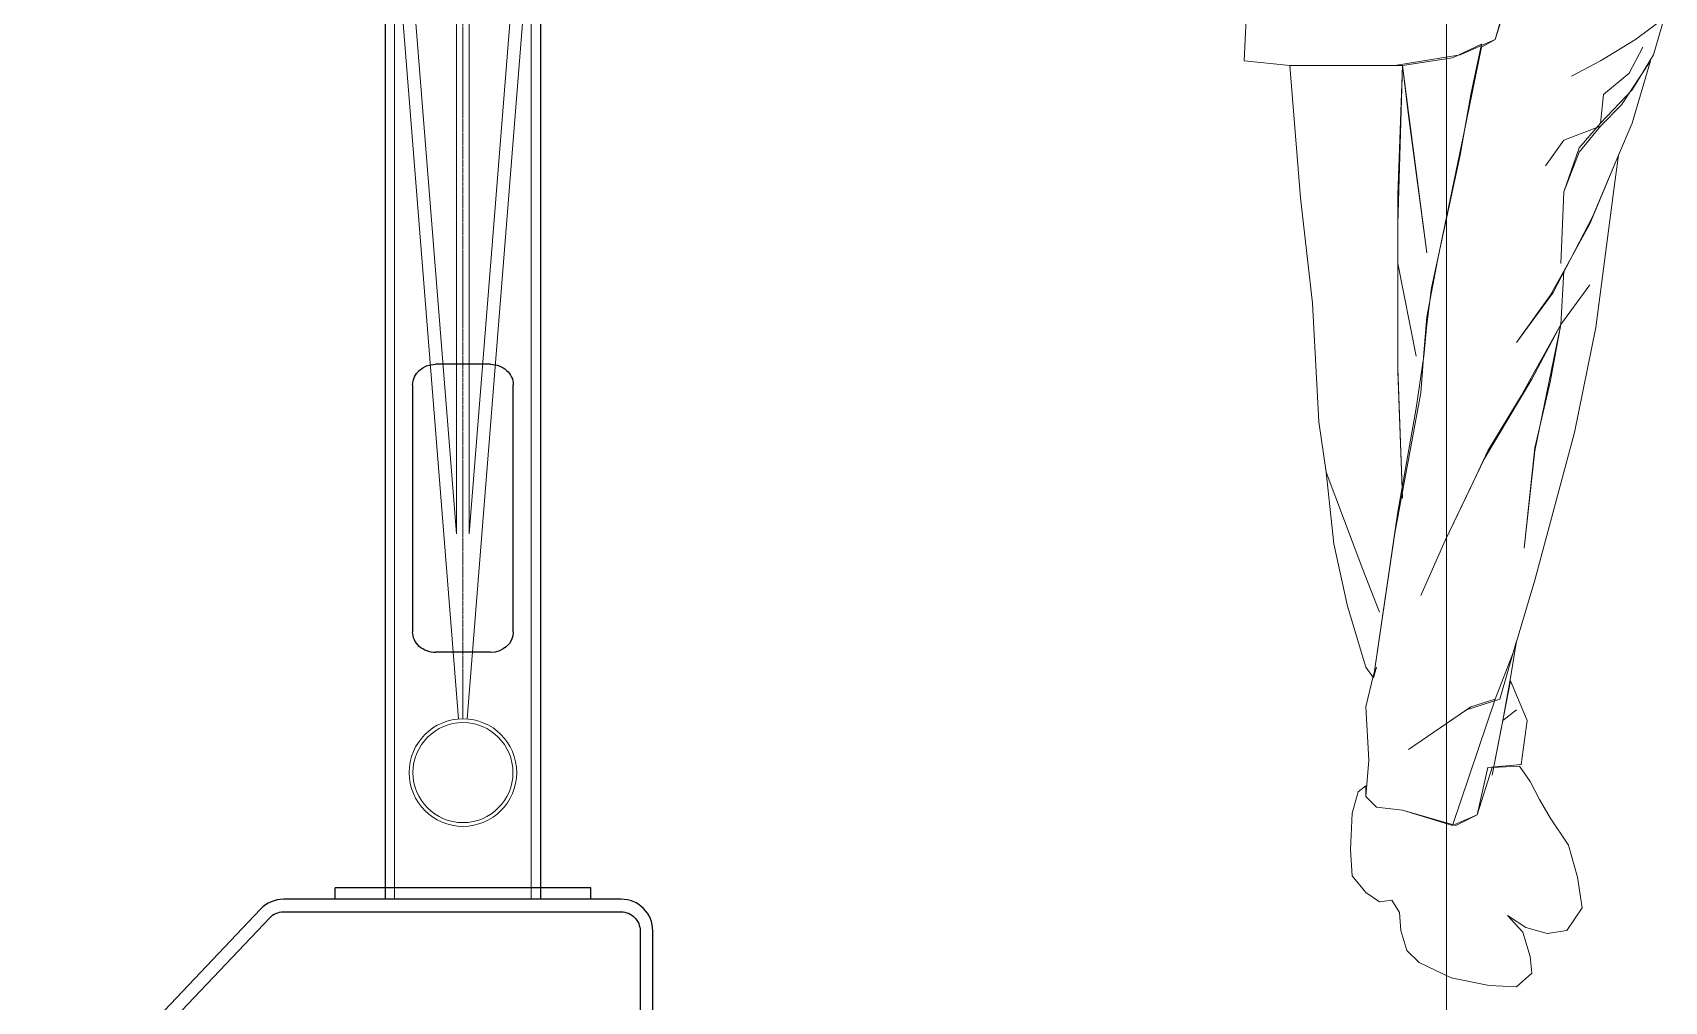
# Model space of a CAD drawing. Extents: x -2611510 to 1021013, y -44073 to 90887.
# Drawn here: x 735441 to 736730, y 41479 to 42244 of the extents above; entities that cross this region are included whole.
import ezdxf

# ---------------------------------------------------------------- set-up
doc = ezdxf.new("R2010")
doc.units = 0
doc.linetypes.add('ACAD_ISO08W100', pattern=[36, 24, -3, 6, -3])
doc.linetypes.add('CONTINOUS', pattern=[0])
doc.layers.get('Defpoints').update_dxf_attribs({"color": 8})
for name, color, linetype in [('.灯具', 3, 'Continuous'), ('H路灯', 7, 'Continuous'), ('PP-COM', 7, 'Continuous')]:
    doc.layers.add(name, color=color, linetype=linetype)
for name, color, linetype, lineweight in [('PEOPLE', 1, 'Continuous', 0), ('文字', 7, 'Continuous', 15), ('标注', 3, 'Continuous', 18), ('钢板粗线', 1, 'Continuous', 25)]:
    doc.layers.add(name, color=color, linetype=linetype, lineweight=lineweight)
doc.layers.add('辅助线', color=7, linetype='Continuous', lineweight=15, plot=False)
doc.styles.get("Standard").update_dxf_attribs({"font": '', "width": 0.7})
doc.styles.get('Standard').set_extended_font_data('仿宋_GB2312')

# ---------------------------------------------------------------- blocks, each defined once
blk = doc.blocks.new('6')
at = {"layer": 'PEOPLE', "color": 155, "linetype": 'Continuous'}
for p, q in [((5291.9643, -3075.9938, -3.1795), (5291.996, -3075.8829, -3.1795)), ((5291.5339, -3075.9199, -3.1795), (5291.5286, -3076.0308, -3.1795)), ((5291.9775, -3075.9516, -3.1795), (5291.9643, -3075.9938, -3.1795)), ((5292.2574, -3075.9568, -3.1795), (5292.2072, -3075.9938, -3.1795)), ((5292.2072, -3075.9938, -3.1795), (5292.2574, -3075.9568, -3.1795)), ((5292.2389, -3076.0202, -3.1795), (5292.2574, -3075.9568, -3.1795)), ((5291.9405, -3076.0017, -3.1795), (5291.8903, -3076.0255, -3.1795)), ((5291.9036, -3076.0202, -3.1795), (5291.9643, -3075.9938, -3.1795)), ((5291.922, -3076.0889, -3.1795), (5291.9405, -3076.0017, -3.1795)), ((5291.9643, -3075.9938, -3.1795), (5291.9405, -3076.007, -3.1795)), ((5292.2072, -3075.9938, -3.1795), (5292.1465, -3076.0308, -3.1795)), ((5292.1465, -3076.0308, -3.1795), (5292.2072, -3075.9938, -3.1795)), ((5291.5286, -3076.0308, -3.1795), (5291.6078, -3076.0387, -3.1795)), ((5291.79, -3076.0387, -3.1795), (5291.9036, -3076.0202, -3.1795)), ((5291.8903, -3076.0255, -3.1795), (5291.8032, -3076.0387, -3.1795)), ((5291.9405, -3076.007, -3.1795), (5291.9088, -3076.1628, -3.1795)), ((5292.1465, -3076.0308, -3.1795), (5292.0963, -3076.0572, -3.1795)), ((5292.0963, -3076.0572, -3.1795), (5292.1465, -3076.0308, -3.1795)), ((5292.2336, -3076.0308, -3.1795), (5292.1834, -3076.1073, -3.1795)), ((5292.1967, -3076.0519, -3.1795), (5292.2204, -3076.007, -3.1795)), ((5292.2204, -3076.007, -3.1795), (5292.1967, -3076.0519, -3.1795)), ((5292.2019, -3076.0809, -3.1795), (5292.2389, -3076.0202, -3.1795)), ((5292.2019, -3076.139, -3.1795), (5292.2336, -3076.0308, -3.1795)), ((5291.6078, -3076.0387, -3.1795), (5291.79, -3076.0387, -3.1795)), ((5291.8032, -3076.0387, -3.1795), (5291.6078, -3076.0387, -3.1795)), ((5291.6078, -3076.0387, -3.1795), (5291.6263, -3076.2684, -3.1795)), ((5291.8032, -3076.0387, -3.1795), (5291.7953, -3076.3133, -3.1795)), ((5291.7953, -3076.2631, -3.1795), (5291.8032, -3076.0387, -3.1795)), ((5291.8032, -3076.0387, -3.1795), (5291.8138, -3076.1206, -3.1795)), ((5291.8138, -3076.1258, -3.1795), (5291.8032, -3076.0387, -3.1795)), ((5292.1518, -3076.0889, -3.1795), (5292.1967, -3076.0519, -3.1795)), ((5292.1967, -3076.0519, -3.1795), (5292.1518, -3076.0889, -3.1795)), ((5291.9036, -3076.1945, -3.1795), (5291.922, -3076.0889, -3.1795)), ((5292.1465, -3076.139, -3.1795), (5292.2019, -3076.0809, -3.1795)), ((5292.1465, -3076.139, -3.1795), (5292.1518, -3076.0889, -3.1795)), ((5292.1518, -3076.0889, -3.1795), (5292.1465, -3076.139, -3.1795)), ((5292.1834, -3076.1073, -3.1795), (5292.1465, -3076.1443, -3.1795)), ((5291.8138, -3076.1206, -3.1795), (5291.8455, -3076.3635, -3.1795)), ((5291.8455, -3076.3635, -3.1795), (5291.8138, -3076.1258, -3.1795)), ((5292.1465, -3076.1443, -3.1795), (5292.0831, -3076.1681, -3.1795)), ((5292.0831, -3076.1681, -3.1795), (5292.1465, -3076.1443, -3.1795)), ((5292.1095, -3076.1813, -3.1795), (5292.1465, -3076.139, -3.1795)), ((5292.1465, -3076.1443, -3.1795), (5292.1095, -3076.1892, -3.1795)), ((5292.1782, -3076.1945, -3.1795), (5292.2019, -3076.139, -3.1795)), ((5291.9088, -3076.1628, -3.1795), (5291.8639, -3076.3767, -3.1795)), ((5292.0831, -3076.1681, -3.1795), (5292.0514, -3076.213, -3.1795)), ((5292.0514, -3076.213, -3.1795), (5292.0831, -3076.1681, -3.1795)), ((5291.8534, -3076.4242, -3.1795), (5291.9036, -3076.1945, -3.1795)), ((5292.0831, -3076.2579, -3.1795), (5292.1095, -3076.1813, -3.1795)), ((5292.1095, -3076.1892, -3.1795), (5292.0831, -3076.2579, -3.1795)), ((5292.128, -3076.3133, -3.1795), (5292.1782, -3076.1945, -3.1795)), ((5292.1782, -3076.1945, -3.1795), (5292.1333, -3076.3001, -3.1795)), ((5292.1703, -3076.2499, -3.1795), (5292.1782, -3076.1945, -3.1795)), ((5292.0831, -3076.2579, -3.1795), (5292.0778, -3076.382, -3.1795)), ((5292.0778, -3076.382, -3.1795), (5292.0831, -3076.2579, -3.1795)), ((5292.1386, -3076.4929, -3.1795), (5292.1703, -3076.2499, -3.1795)), ((5291.6263, -3076.2684, -3.1795), (5291.6474, -3076.4506, -3.1795)), ((5291.7953, -3076.382, -3.1795), (5291.7953, -3076.2631, -3.1795)), ((5291.7953, -3076.3133, -3.1795), (5291.7953, -3076.5694, -3.1795)), ((5292.1333, -3076.3001, -3.1795), (5292.0646, -3076.4321, -3.1795)), ((5292.0831, -3076.3952, -3.1795), (5292.128, -3076.3133, -3.1795)), ((5291.7953, -3076.382, -3.1795), (5291.827, -3076.543, -3.1795)), ((5291.827, -3076.543, -3.1795), (5291.7953, -3076.382, -3.1795)), ((5291.7953, -3076.5642, -3.1795), (5291.7953, -3076.382, -3.1795)), ((5291.8639, -3076.3767, -3.1795), (5291.8455, -3076.4744, -3.1795)), ((5292.0593, -3076.4374, -3.1795), (5292.0831, -3076.3952, -3.1795)), ((5292.0831, -3076.3952, -3.1795), (5292.0778, -3076.4876, -3.1795)), ((5292.0778, -3076.4876, -3.1795), (5292.0831, -3076.3952, -3.1795)), ((5291.8455, -3076.4876, -3.1795), (5291.8534, -3076.4242, -3.1795)), ((5292.0778, -3076.4876, -3.1795), (5292.128, -3076.4189, -3.1795)), ((5292.128, -3076.4189, -3.1795), (5292.0778, -3076.4876, -3.1795)), ((5291.6474, -3076.4506, -3.1795), (5291.658, -3076.6566, -3.1795)), ((5292.0646, -3076.4321, -3.1795), (5292.0013, -3076.5193, -3.1795)), ((5292.0013, -3076.5193, -3.1795), (5292.0593, -3076.4374, -3.1795)), ((5291.8455, -3076.4744, -3.1795), (5291.8402, -3076.5378, -3.1795)), ((5291.8402, -3076.543, -3.1795), (5291.8455, -3076.4876, -3.1795)), ((5292.0092, -3076.6117, -3.1795), (5292.0778, -3076.4876, -3.1795)), ((5292.0778, -3076.4876, -3.1795), (5292.0277, -3076.5827, -3.1795)), ((5292.0329, -3076.7068, -3.1795), (5292.0778, -3076.4876, -3.1795)), ((5292.0778, -3076.4876, -3.1795), (5292.0593, -3076.5879, -3.1795)), ((5292.1016, -3076.6751, -3.1795), (5292.1386, -3076.4929, -3.1795)), ((5291.827, -3076.6328, -3.1795), (5291.8402, -3076.543, -3.1795)), ((5291.8402, -3076.5378, -3.1795), (5291.8349, -3076.6064, -3.1795)), ((5291.8032, -3076.7886, -3.1795), (5291.7953, -3076.5642, -3.1795)), ((5291.7953, -3076.5694, -3.1795), (5291.8032, -3076.7886, -3.1795)), ((5292.0277, -3076.5827, -3.1795), (5291.9458, -3076.72, -3.1795)), ((5292.0593, -3076.5879, -3.1795), (5292.0329, -3076.7015, -3.1795)), ((5291.8349, -3076.6064, -3.1795), (5291.79, -3076.8494, -3.1795)), ((5291.9511, -3076.7068, -3.1795), (5292.0092, -3076.6117, -3.1795)), ((5291.658, -3076.6566, -3.1795), (5291.6712, -3076.7437, -3.1795)), ((5291.7953, -3076.8124, -3.1795), (5291.827, -3076.6328, -3.1795)), ((5292.0329, -3076.9312, -3.1795), (5292.1016, -3076.6751, -3.1795)), ((5291.922, -3076.7701, -3.1795), (5291.9511, -3076.7068, -3.1795)), ((5292.0329, -3076.7015, -3.1795), (5292.0145, -3076.8758, -3.1795)), ((5292.0145, -3076.8758, -3.1795), (5292.0329, -3076.7068, -3.1795)), ((5291.9458, -3076.72, -3.1795), (5291.8771, -3076.8625, -3.1795)), ((5291.6712, -3076.7437, -3.1795), (5291.7346, -3076.9127, -3.1795)), ((5291.7346, -3076.9127, -3.1795), (5291.6712, -3076.7437, -3.1795)), ((5291.6712, -3076.7437, -3.1795), (5291.6844, -3076.8678, -3.1795)), ((5291.8771, -3076.8625, -3.1795), (5291.922, -3076.7701, -3.1795)), ((5291.753, -3077.1002, -3.1795), (5291.7953, -3076.8124, -3.1795)), ((5291.79, -3076.8494, -3.1795), (5291.753, -3077.1002, -3.1795)), ((5291.6844, -3076.8678, -3.1795), (5291.7082, -3076.9761, -3.1795)), ((5291.8771, -3076.8625, -3.1795), (5291.8349, -3076.9576, -3.1795)), ((5291.8349, -3076.9576, -3.1795), (5291.8771, -3076.8625, -3.1795)), ((5291.7346, -3076.9127, -3.1795), (5291.7636, -3076.9867, -3.1795)), ((5291.7636, -3076.9867, -3.1795), (5291.7346, -3076.9127, -3.1795)), ((5291.996, -3077.0553, -3.1795), (5292.0329, -3076.9312, -3.1795)), ((5291.7082, -3076.9761, -3.1795), (5291.7398, -3077.0817, -3.1795)), ((5292.0013, -3077.0368, -3.1795), (5291.9722, -3077.1372, -3.1795)), ((5291.9907, -3077.1002, -3.1795), (5292.0013, -3077.0368, -3.1795)), ((5291.7398, -3077.0817, -3.1795), (5291.753, -3077.1002, -3.1795)), ((5291.753, -3077.1002, -3.1795), (5291.7583, -3077.0817, -3.1795)), ((5291.7583, -3077.0817, -3.1795), (5291.753, -3077.0949, -3.1795)), ((5291.9643, -3077.1372, -3.1795), (5291.996, -3077.0553, -3.1795)), ((5291.753, -3077.0949, -3.1795), (5291.7398, -3077.1504, -3.1795)), ((5291.9907, -3077.1055, -3.1795), (5291.959, -3077.2692, -3.1795)), ((5291.9775, -3077.1741, -3.1795), (5291.9907, -3077.1002, -3.1795)), ((5292.0197, -3077.1741, -3.1795), (5291.9907, -3077.1055, -3.1795)), ((5291.9643, -3077.1372, -3.1795), (5291.8903, -3077.3563, -3.1795)), ((5291.8903, -3077.3563, -3.1795), (5291.9643, -3077.1372, -3.1795)), ((5291.9722, -3077.1372, -3.1795), (5291.9141, -3077.1557, -3.1795)), ((5291.922, -3077.1504, -3.1795), (5291.9643, -3077.1372, -3.1795)), ((5291.7398, -3077.1504, -3.1795), (5291.7451, -3077.2428, -3.1795)), ((5291.8138, -3077.2243, -3.1795), (5291.922, -3077.1504, -3.1795)), ((5291.9141, -3077.1557, -3.1795), (5291.8138, -3077.2243, -3.1795)), ((5291.9775, -3077.1741, -3.1795), (5292.0013, -3077.1557, -3.1795)), ((5292.0013, -3077.1557, -3.1795), (5291.9775, -3077.1741, -3.1795)), ((5291.959, -3077.2692, -3.1795), (5291.9775, -3077.1741, -3.1795)), ((5292.0092, -3077.2507, -3.1795), (5292.0197, -3077.1741, -3.1795)), ((5291.7451, -3077.2428, -3.1795), (5291.7398, -3077.3062, -3.1795)), ((5291.9511, -3077.256, -3.1795), (5292.0092, -3077.2507, -3.1795)), ((5291.959, -3077.256, -3.1795), (5291.9326, -3077.3379, -3.1795)), ((5291.9326, -3077.3379, -3.1795), (5291.9511, -3077.256, -3.1795)), ((5292.0065, -3077.2534, -3.1795), (5291.959, -3077.256, -3.1795)), ((5292.025, -3077.2798, -3.1795), (5292.0065, -3077.2534, -3.1795)), ((5292.0409, -3077.3114, -3.1795), (5292.025, -3077.2798, -3.1795)), ((5291.7266, -3077.2982, -3.1795), (5291.7161, -3077.3352, -3.1795)), ((5291.7398, -3077.2877, -3.1795), (5291.7266, -3077.2982, -3.1795)), ((5291.7398, -3077.3062, -3.1795), (5291.7398, -3077.2877, -3.1795)), ((5291.7398, -3077.2877, -3.1795), (5291.7398, -3077.2877, -3.1795)), ((5291.7583, -3077.3246, -3.1795), (5291.7398, -3077.3062, -3.1795)), ((5291.7398, -3077.3062, -3.1795), (5291.7583, -3077.3246, -3.1795)), ((5291.7161, -3077.3352, -3.1795), (5291.7134, -3077.3986, -3.1795)), ((5291.8032, -3077.3299, -3.1795), (5291.7583, -3077.3246, -3.1795)), ((5291.7583, -3077.3246, -3.1795), (5291.8032, -3077.3299, -3.1795)), ((5291.8903, -3077.3563, -3.1795), (5291.8032, -3077.3299, -3.1795)), ((5291.8032, -3077.3299, -3.1795), (5291.8956, -3077.3563, -3.1795)), ((5292.0593, -3077.3431, -3.1795), (5292.0409, -3077.3114, -3.1795)), ((5291.9326, -3077.3379, -3.1795), (5291.8903, -3077.3563, -3.1795)), ((5291.8956, -3077.3563, -3.1795), (5291.9326, -3077.3379, -3.1795)), ((5292.091, -3077.3907, -3.1795), (5292.0593, -3077.3431, -3.1795)), ((5292.1069, -3077.4461, -3.1795), (5292.091, -3077.3907, -3.1795)), ((5291.7134, -3077.3986, -3.1795), (5291.7161, -3077.4435, -3.1795)), ((5291.7161, -3077.4435, -3.1795), (5291.7398, -3077.4725, -3.1795)), ((5292.1148, -3077.4989, -3.1795), (5292.1069, -3077.4461, -3.1795)), ((5291.7398, -3077.4725, -3.1795), (5291.7636, -3077.4884, -3.1795)), ((5291.7636, -3077.4884, -3.1795), (5291.7847, -3077.4857, -3.1795)), ((5291.7847, -3077.4857, -3.1795), (5291.7979, -3077.5069, -3.1795)), ((5292.0884, -3077.5385, -3.1795), (5292.1148, -3077.4989, -3.1795)), ((5291.7979, -3077.5069, -3.1795), (5291.8006, -3077.5385, -3.1795)), ((5292.0118, -3077.5412, -3.1795), (5291.9854, -3077.5121, -3.1795)), ((5291.9854, -3077.5121, -3.1795), (5292.0171, -3077.5333, -3.1795)), ((5292.0171, -3077.5333, -3.1795), (5292.0541, -3077.5438, -3.1795)), ((5291.8006, -3077.5385, -3.1795), (5291.8111, -3077.5729, -3.1795)), ((5292.025, -3077.5834, -3.1795), (5292.0118, -3077.5412, -3.1795)), ((5292.0541, -3077.5438, -3.1795), (5292.0884, -3077.5385, -3.1795)), ((5291.8111, -3077.5729, -3.1795), (5291.8323, -3077.594, -3.1795)), ((5292.0277, -3077.6125, -3.1795), (5292.025, -3077.5834, -3.1795)), ((5291.8323, -3077.594, -3.1795), (5291.8877, -3077.6204, -3.1795)), ((5292.0013, -3077.6362, -3.1795), (5292.0277, -3077.6125, -3.1795)), ((5291.8877, -3077.6204, -3.1795), (5291.9537, -3077.6336, -3.1795)), ((5291.9537, -3077.6336, -3.1795), (5292.0013, -3077.6362, -3.1795))]:
    blk.add_line(p, q, dxfattribs=at)
at = {"layer": 'PEOPLE', "text_generation_flag": 4, "width": 0.8, "flags": 9}
for tag in ['XSIZE', 'YSIZE']:
    blk.add_attdef(tag, (5292.9858, -3077.6143, -3.1795), '', height=0.000864, rotation=180, dxfattribs=at)
at = {"layer": 'PEOPLE', "color": 155, "linetype": 'Continuous', "text_generation_flag": 4, "width": 0.8, "flags": 9}
for tag in ['YSIZE', 'XSIZE']:
    blk.add_attdef(tag, (5291.8877, -3077.6204, -3.1795), '', height=0.000864, rotation=180, dxfattribs=at)
blk = doc.blocks.new('人行护栏')
for p, q in [((-54, 1226), (-54, 10)), ((54, 1226), (54, 10)), ((-65, 926), (-11.4, 1173.2)), ((65, 926), (11.4, 1173.2)), ((-54.9, 925.3), (-5, 1155.7)), ((-5, 298.7), (-5, 1155.7)), ((5, 298.7), (5, 1155.7)), ((54.9, 925.3), (5, 1155.7)), ((-5, 1084.7), (-16.2, 1104)), ((5, 1084.7), (16.2, 1104)), ((-5, 1064.7), (-19.3, 1089.5)), ((5, 1064.7), (19.3, 1089.5)), ((-5, 981.9), (-33.8, 1022.9)), ((5, 981.9), (33.8, 1022.9)), ((-5, 964.4), (-36.6, 1009.6)), ((5, 964.4), (36.6, 1009.6)), ((-5, 898.1), (-50.9, 943.9)), ((5, 898.1), (50.9, 943.9)), ((-5, 883.9), (-53.4, 932.3)), ((5, 883.9), (53.4, 932.3)), ((-3.4, 152.4), (-65, 926)), ((-5, 298.7), (-54.9, 925.3)), ((3.4, 152.4), (65, 926)), ((5, 298.7), (54.9, 925.3)), ((-5, 823.8), (-48.4, 844.1)), ((5, 823.8), (48.4, 844.1)), ((-5, 812.8), (-47.5, 832.6)), ((5, 812.8), (47.5, 832.6)), ((-5, 753.1), (-42.3, 766.7)), ((5, 753.1), (42.3, 766.7)), ((-5, 742.5), (-41.4, 755.7)), ((5, 742.5), (41.4, 755.7))]:
    blk.add_line(p, q)
at = {"linetype": 'ACAD_ISO08W100', "ltscale": 0.1}
blk.add_line((0, 152.5), (0, 1172), dxfattribs=at)
for centre, radius in [((0, 1226), 54), ((0, 1226), 50), ((0, 110), 42.5), ((0, 110), 39.5)]:
    blk.add_circle(centre, radius)
at = {"layer": 'Defpoints'}
for p, q in [((0, 1066), (-17.8, 1096.8)), ((0, 1066), (17.8, 1096.8)), ((0, 966), (-35.2, 1016.3)), ((0, 966), (35.2, 1016.3)), ((0, 886), (-52.1, 938.1)), ((0, 886), (52.1, 938.1)), ((0, 816), (-48, 838.4)), ((0, 816), (48, 838.4)), ((0, 746), (-41.8, 761.2)), ((0, 746), (41.8, 761.2))]:
    blk.add_line(p, q, dxfattribs=at)
blk = doc.blocks.new('庭院灯1')
at = {"layer": 'H路灯', "color": 3}
for p, q in [((-61.4, 2213.4), (-61.4, 0)), ((61.4, 2213.4), (61.4, 0)), ((21.7, 422.5), (-21.7, 422.5)), ((-39.7, 211.2), (-39.7, 406.2)), ((39.7, 211.2), (39.7, 406.2)), ((21.7, 195), (-21.7, 195)), ((101.1, 9.1), (-101.1, 9.1)), ((-101.1, 0), (-101.1, 9.1)), ((101.1, 0), (-101.1, 0)), ((101.1, 0), (-101.1, 0)), ((68.5, 9.1), (-68.5, 9.1)), ((101.1, 0), (101.1, 9.1))]:
    blk.add_line(p, q, dxfattribs=at)
at = {"layer": 'H路灯', "color": 3, "extrusion": (0, 0, -1)}
for centre, major_axis, start_param, end_param in [((-21.7, 406.2), (-18.1, 0), 0, 1.570796), ((21.7, 406.2), (-18.1, 0), 1.570796, 3.141593), ((-21.7, 211.2), (18.1, 0), 1.570796, 3.141593), ((21.7, 211.2), (-18.1, 0), 3.141593, 4.712389)]:
    blk.add_ellipse(centre, major_axis=major_axis, ratio=0.9, start_param=start_param, end_param=end_param, dxfattribs=at)
at = {"layer": '辅助线', "color": 3}
for points in [[(-61.3, 9.1), (-61.3, 2213.4)], [(61.3, 9.1), (61.3, 2213.4)]]:
    blk.add_lwpolyline(points, dxfattribs=at)

msp = doc.modelspace()

# ---------------------------------------------------------------- linework, layer by layer
at = {"layer": '文字'}
msp.add_line((736558.3, 41404), (736558.3, 49788.6), dxfattribs=at)
at = {"layer": '钢板粗线', "elevation": 0}
for points in [[(735931.1, 41356.7), (735931.1, 41534.2, 0.414214), (735906.1, 41559.2), (735639.3, 41559.2, 0.205732), (735621.2, 41551.4), (735441.1, 41361.6)], [(735454.7, 41361.4), (735628.4, 41544.5, -0.205732), (735639.3, 41549.2), (735906.1, 41549.2, -0.414214), (735921.1, 41534.2), (735921.1, 41356.8)]]:
    msp.add_lwpolyline(points, format="xyb", dxfattribs=at)

# ---------------------------------------------------------------- block references
at = {"layer": '.灯具'}
msp.add_blockref('庭院灯1', (735781.1, 41559.2), dxfattribs=at)
at = {"layer": 'PP-COM', "color": 7, "linetype": 'CONTINOUS', "xscale": 455.625, "yscale": 455.625, "zscale": 455.625}
msp.add_blockref('6', (-1674554.4, 1443737.9, 1448.6), dxfattribs=at)
at = {"layer": '标注'}
msp.add_blockref('人行护栏', (735781.1, 41549.2), dxfattribs=at)

doc.saveas('drawing.dxf')
